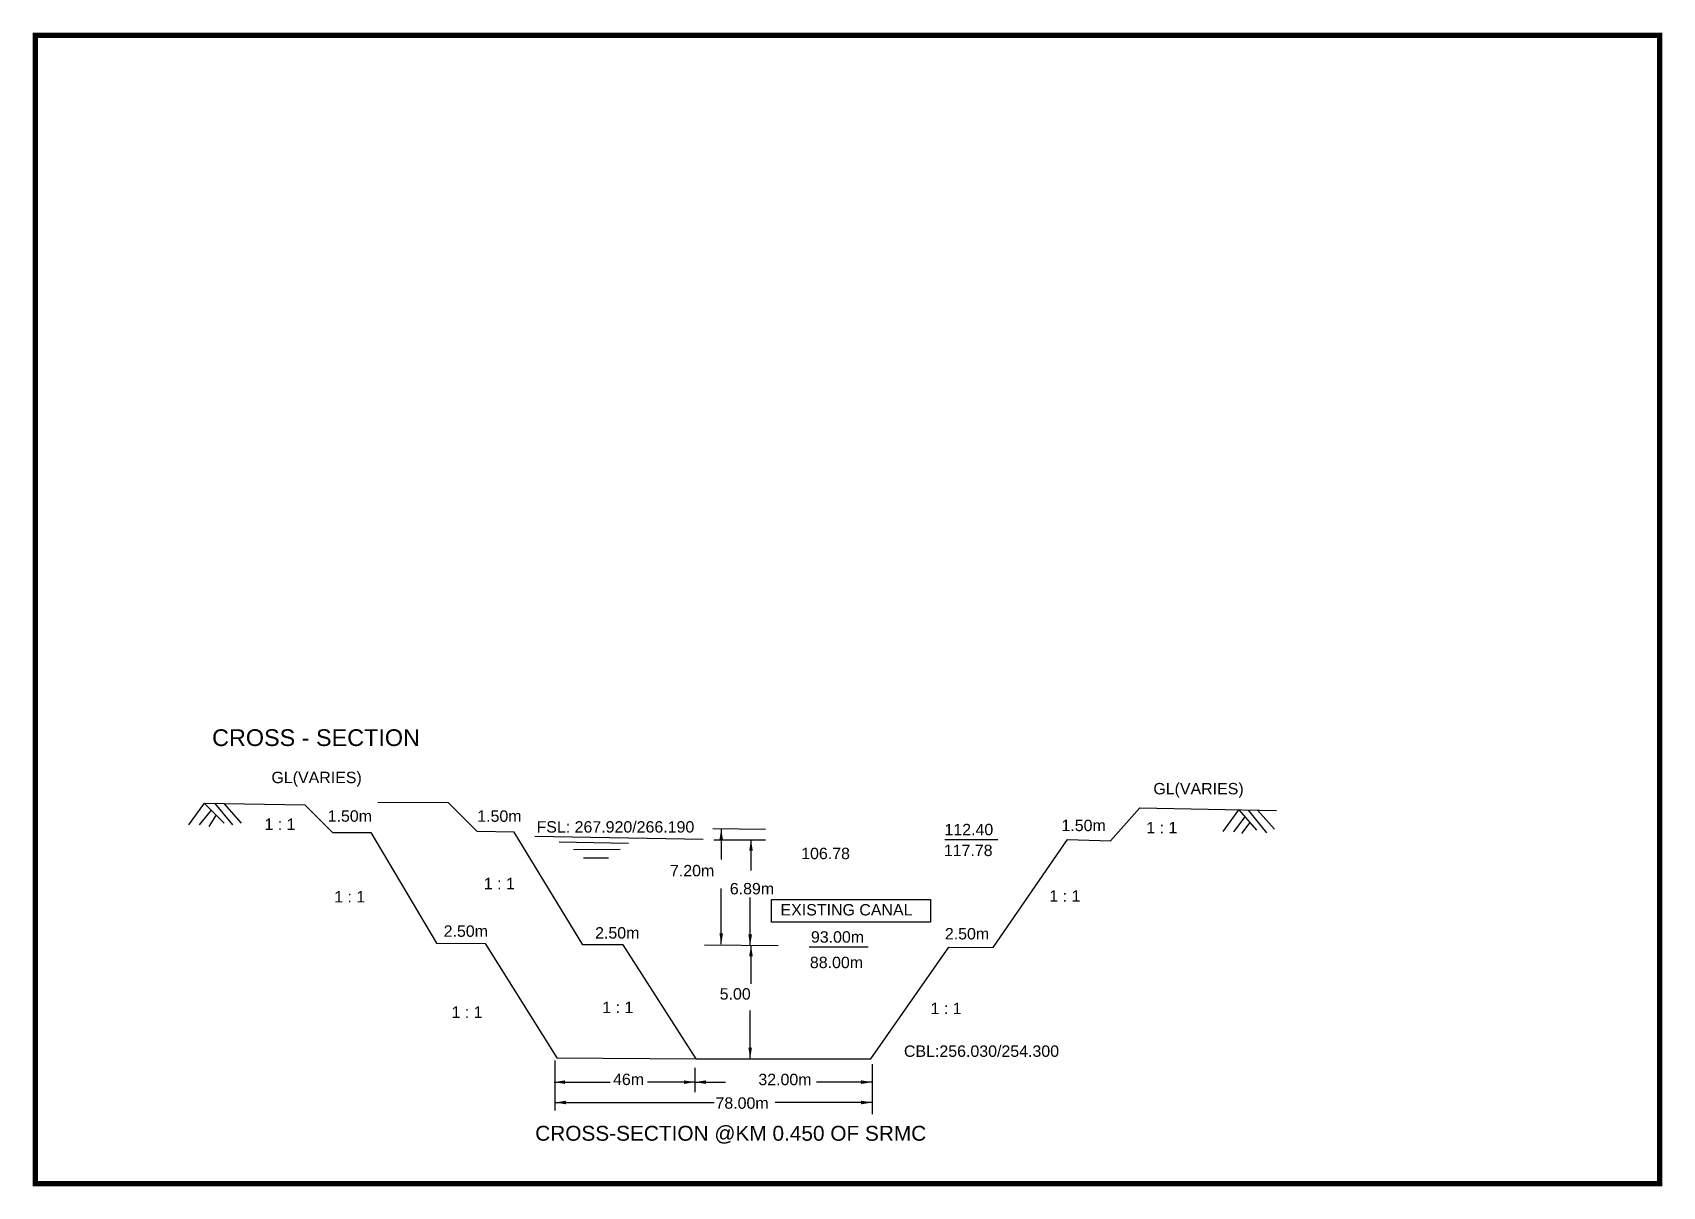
# Model space of a CAD drawing. Header units: inches. Extents: x 1051 to 1349, y 253 to 464.
import ezdxf

# ---------------------------------------------------------------- set-up
doc = ezdxf.new("R2010")
doc.units = ezdxf.units.IN
doc.header["$MEASUREMENT"] = 0
doc.layers.add('TEXT', color=5, linetype='Continuous')
doc.styles.get("Standard").update_dxf_attribs({"font": 'arial.ttf'})
doc.dimstyles.get("Standard").update_dxf_attribs({"dimtxt": 0.18, "dimasz": 0.18, "dimexe": 0.18, "dimexo": 0.0625, "dimgap": 0.09, "dimtad": 0, "dimtih": 1, "dimtoh": 1, "dimdec": 4, "dimzin": 0, "dimdsep": 46, "dimtxsty": 'Standard', "dimcen": 0.09, "dimadec": 0, "dimazin": 0, "dimtfac": 1, "dimtdec": 4, "dimtofl": 0, "dimtmove": 0, "dimatfit": 3, "dimfxl": 0, "dimtolj": 1, "dimtzin": 0, "dimarcsym": 0})

msp = doc.modelspace()

# ---------------------------------------------------------------- linework, layer by layer
at = {"color": 3}
for points in [[(1082.83, 322.83), (1079.95, 318.86)], [(1082.83, 322.83), (1101.23, 322.53)], [(1082.83, 322.83), (1086.49, 319.22)], [(1084.79, 322.8), (1088.01, 318.88)], [(1086.45, 322.77), (1089.57, 319.22)], [(1101.23, 322.53), (1106.29, 317.51), (1113.28, 317.48), (1125.3, 297.25), (1134.21, 297.19), (1147.3, 276.25), (1172.77, 276.09)], [(1172.77, 276.09), (1159.46, 296.94), (1152.05, 296.97), (1139.49, 317.52), (1132.76, 317.65), (1127.49, 322.94), (1114.56, 322.95)], [(1172.77, 276.09), (1204.71, 276.09), (1218.96, 296.54), (1227.12, 296.48), (1240.69, 316.23), (1248.53, 315.98), (1253.91, 321.97), (1278.9, 321.49)], [(1084.08, 321.6), (1081.92, 318.9)], [(1085, 320.69), (1083.68, 318.59)], [(1269.13, 317.66), (1272.02, 321.62), (1275.23, 317.9)], [(1273.11, 320.36), (1271.05, 317.62)], [(1274, 319.32), (1272.52, 317.32)], [(1273.71, 321.59), (1277.06, 317.44)], [(1275.44, 321.56), (1278.53, 318.12)], [(1143.31, 316.81), (1174.05, 316.27)], [(1175.81, 318.23), (1185.46, 318.12)], [(1176.03, 316.17), (1185.49, 316.17)], [(1218.26, 316.19), (1227.92, 316.19)], [(1147.74, 315.8), (1160.42, 315.53)], [(1150.34, 314.35), (1158.89, 314.42)], [(1152.16, 312.87), (1156.74, 312.87)], [(1174.32, 296.95), (1187.78, 296.81)], [(1193.47, 296.57), (1204.22, 296.57)], [(1146.95, 275.78), (1146.95, 266.65)], [(1172.57, 274.42), (1172.57, 269.99)], [(1204.98, 275.13), (1204.98, 266)]]:
    msp.add_lwpolyline(points, dxfattribs=at)
msp.add_lwpolyline([(1186.59, 305.24), (1215.64, 305.24), (1215.64, 301.09), (1186.59, 301.09)], close=True, dxfattribs=at)
at = {"layer": 'TEXT', "lineweight": 25, "ltscale": 0.2, "const_width": 1}
msp.add_lwpolyline([(1051.96, 463.27), (1348.96, 463.27), (1348.96, 253.27), (1051.96, 253.27)], close=True, dxfattribs=at)

# ---------------------------------------------------------------- texts
at = {"layer": 'TEXT', "color": 86, "lineweight": 25}
for s, height, p in [('CROSS - SECTION', 3.0601, (1084.28, 333.3)), ('GL(VARIES)', 2.086, (1095.13, 326.51)), ('GL(VARIES)', 2.086, (1256.38, 324.46)), ('1 : 1', 2.086, (1093.85, 317.96)), ('1.50m', 2.086, (1105.41, 319.46)), ('1.50m', 2.086, (1132.76, 319.44)), ('FSL: 267.920/266.190', 2.0864, (1143.6, 317.47)), ('112.40', 2.086, (1218.19, 316.98)), ('1.50m', 2.086, (1239.58, 317.74)), ('1 : 1', 2.086, (1255.09, 317.33)), ('106.78', 2.086, (1191.99, 312.61)), ('117.78', 2.086, (1218.07, 313.17)), ('7.20m', 2.086, (1168, 309.47)), ('1 : 1', 2.086, (1133.96, 307.12)), ('6.89m', 2.086, (1178.94, 306.17)), ('1 : 1', 2.086, (1106.61, 304.7)), ('EXISTING CANAL', 2.0864, (1188.21, 302.31)), ('1 : 1', 2.086, (1237.37, 304.83)), ('2.50m', 2.086, (1126.62, 298.41)), ('2.50m', 2.086, (1154.31, 298.09)), ('93.00m', 2.086, (1193.77, 297.34)), ('2.50m', 2.086, (1218.26, 297.93)), ('88.00m', 2.086, (1193.58, 292.68)), ('1 : 1', 2.086, (1155.62, 284.46)), ('5.00', 2.086, (1177.09, 286.93)), ('1 : 1', 2.086, (1215.65, 284.28)), ('1 : 1', 2.086, (1128.05, 283.59)), ('CBL:256.030/254.300', 2.0864, (1210.78, 276.46)), ('46m', 2.086, (1157.59, 271.3)), ('32.00m', 2.086, (1184.16, 271.28)), ('78.00m', 2.086, (1176.32, 266.97)), ('CROSS-SECTION @KM 0.450 OF SRMC', 2.7231, (1143.36, 261.12))]:
    msp.add_text(s, height=height, dxfattribs=at).set_placement(p)

# ---------------------------------------------------------------- leaders
at = {"layer": 'TEXT', "color": 86, "lineweight": 25, "ltscale": 0.2}
for points in [[(1177.37, 318.13), (1177.37, 312.53)], [(1182.81, 316.14), (1182.81, 310.54)], [(1177.37, 297.06), (1177.37, 307.23)], [(1182.66, 296.85), (1182.66, 305.61)], [(1182.81, 296.84), (1182.81, 289.84)], [(1182.66, 276.14), (1182.66, 284.91)], [(1146.82, 271.83), (1157.09, 271.83)], [(1172.55, 271.83), (1163.9, 271.83)], [(1172.58, 271.83), (1178.18, 271.83)], [(1204.95, 271.83), (1194.78, 271.83)], [(1147.01, 268.11), (1176.09, 268.11)], [(1204.95, 268.11), (1187.23, 268.11)]]:
    msp.add_leader(points, dimstyle='Standard', override={"dimasz": 2}, dxfattribs=at)

doc.saveas('drawing.dxf')
